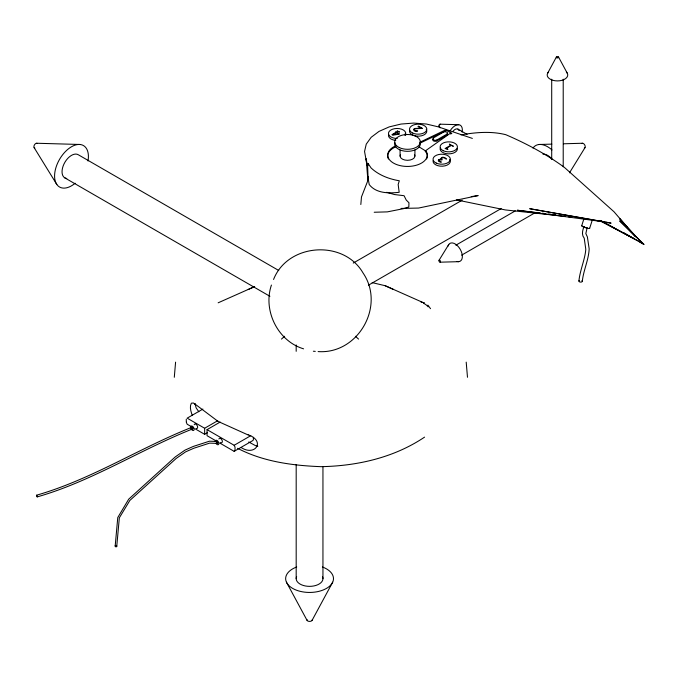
<?xml version="1.0" encoding="UTF-8"?>
<svg xmlns="http://www.w3.org/2000/svg" width="678" height="678" viewBox="0 0 678 678"><rect width="100%" height="100%" fill="white"/><g stroke="black" fill="none" stroke-linecap="round" stroke-linejoin="round"><path stroke-width="1.02" d="M241.3 447.616C255.123 456.599 265.818 441.081 248.241 434.793M578.927 280.997C579.885 270.48 585.216 258.835 585.784 249.224L584.216 238.181C581.326 234.935 582.546 230.122 584.038 226.554M582.317 281.319C583.402 270.369 588.665 260.013 589.174 248.877L587.385 236.936L585.843 233.571L586.987 228.469M248.233 435.013L218.146 421.462L195.052 404.088M174.297 377.282L175.585 362.137M360.823 204.519L361.476 196.942L367.586 181.289M367.883 180.458L368.273 176.661M115.192 545.968L117.769 517.534L128.718 499.152L175.263 456.913L184.916 450.167L193.366 446.404L209.46 441.192L216.587 441.471M116.752 546.324L119.336 517.806L129.871 500.415L176.187 458.447L185.586 451.87L193.789 448.251L209.612 443.124L216.824 443.404L216.96 441.556M271.429 285.057C262.725 310.414 277.743 341.093 303.583 348.839M581.707 225.757L583.86 218.969M589.631 228.384L592.411 219.672M273.556 279.472C287.752 243.173 343.627 239.3 363.01 272.92C385.697 305.99 358.026 354.45 318.118 351.585M192.56 428.945L191.823 427.284C139.354 448.099 91.259 479.532 36.646 495.177L37.188 496.898C91.877 481.261 140.032 449.785 192.56 428.945L192.382 428.869M547.527 73.444L556.367 57.062M312.109 620.294L332.678 582.207M439.03 260.301L448.794 244.453M569.486 172.831L584.987 147.66M281.472 339.093L284.616 336.271M219.689 442.997L234.147 451.345L235.02 450.573L235.02 447.065L234.147 445.285L207.044 429.64L207.044 435.691L216.079 440.912M587.292 227.588L586.029 227.469M425.623 151.694L425.623 150.686L450.624 133.041L451.726 133.413L450.624 134.049L450.624 133.041M424.555 437.132C394.079 457.633 357.255 466.015 320.889 466.667C292.345 465.566 263.2 461.684 237.571 448.294M446.844 134.202L437.013 139.88A2.475 1.424 0 0 1 433.522 139.88A2.475 1.424 0 0 1 433.522 137.863L443.344 132.185A2.475 1.424 0 0 1 446.844 132.185A2.475 1.424 0 0 1 446.844 134.202L446.844 135.21L437.013 140.888A2.475 1.424 0 0 1 434.03 141.117A2.475 1.424 0 0 1 432.878 139.507M451.726 133.413L446.497 130.379L419.758 143.295M353.238 263.072L462.201 200.163M368.451 285.192L501.22 208.536M455.87 245.19L515.28 210.892M461.625 255.157L535.662 212.417M202.9 409.071L187.162 418.156L204.646 428.25L217.765 420.682M207.044 429.64L220.164 422.063M195.035 428.759L204.646 434.31L207.273 432.793M234.147 445.285L250.758 435.691M234.147 451.345L252.513 440.742L253.386 439.971L253.386 437.335M638.032 241.021L643.642 244.216L631.371 237.105M419.758 142.287L445.378 130.015L446.497 130.379M248.241 289.481L253.809 286.98M218.146 302.812L254.691 286.574M471.21 196.62L478.16 195.569L418.572 208.061L401.037 208.434M460.938 134.88C475.753 132.337 491.025 130.981 505.771 134.685C526.238 143.456 546.375 154.22 564.342 167.347L613.988 211.748L635.456 236.63M539.18 144.482L551.841 144.126M563.452 143.795L582.444 143.253M374.205 212.248L387.333 211.875L403.647 208.638L408.817 206.985L408.961 202.747L406.224 200.035L404.063 195.705L394.503 194.544L386.731 192.306M440.124 262.191A1.136 0.653 60 0 0 440.124 260.589A1.136 0.653 60 0 0 438.929 260.699A1.136 0.653 60 0 0 440.124 262.191L458.735 261.666M421.08 302.168L424.428 302.744M440.124 124.176L458.735 124.71A10.289 5.941 -60 0 1 462.125 132.202M36.688 143.253L79.953 144.482M313.363 351.229L315.27 351.374M565.028 216.333L505.288 209.926L456.464 199.9M568.172 216.672L570.266 216.901M535.052 212.35L517.348 210.239L604.666 221.909M537.137 212.595L540.256 212.968M542.341 213.223L545.468 213.595M548.587 213.968L550.672 214.214M553.799 214.587L555.875 214.833M604.666 221.867L529.696 208.697L611.09 223.172L605.708 222.045M257.81 446.226L255.631 445.717L248.733 441.98M372.18 282.616L385.189 285.726L423.64 302.812M472.371 138.414L438.208 126.837L426.394 124.032L413.707 123.082L401.003 124.057L389.172 126.905L378.994 131.413L371.18 137.295L366.256 144.126L364.552 151.457L367.095 165.635M192.281 428.827L192.45 428.894A0.915 0.525 60 0 0 192.891 428.174A0.915 0.525 60 0 0 192.01 427.242L191.933 427.259A0.915 0.525 60 0 0 191.721 428.132M419.038 146.863L424.64 150.321L426.615 153.075A19.781 11.424 0 0 1 426.615 158.991M385.189 285.726L393.545 289.481M584.8 227.045L584.224 226.757M599.699 220.714L633.964 238.673L600.538 220.553L637.252 240.571M457.972 129.1L467.108 134.38M630.489 236.597L623.667 232.664M278.717 270.471L78.19 154.694A13.382 7.729 -60 0 0 63.995 163.966A13.382 7.729 -60 0 0 66.766 178.483M64.808 177.873L269.912 296.294M191.535 426.742L187.162 424.216L186.289 422.199M355.425 336.271L358.56 339.093M644.1 244.487L619.692 220.867L635.727 236.876M639.371 240.512L642.286 243.427L619.387 218.375L626.997 227.105M216.629 443.014L216.816 443.2A1.076 0.619 60 0 0 217.706 443.132A1.076 0.619 60 0 0 217.291 441.81A1.076 0.619 60 0 0 216.316 441.641M427.886 305.125L430.53 308.676M629.76 230.274L631.142 231.859M195.035 404.3L193.476 403.02L191.366 403.164C189.247 406.995 191.035 411.699 192.298 415.555M198.84 411.775L196.154 407.885L194.95 403.444M425.623 150.686L426.615 152.067A19.781 11.424 0 0 1 414.911 165.61A19.781 11.424 0 0 1 390.197 160.559A19.781 11.424 0 0 1 395.876 145.778M439.03 126.074L440.115 127.837M34.146 147.66L56.85 184.518M558.553 57.062L567.401 73.444M286.455 582.207L307.024 620.294M36.663 495.186L37.197 496.906M367.179 164.788L366.196 158.779L367.883 180.475M368.315 165.39L368.027 163.398L371.112 167.991C378.849 175.212 389.011 179.017 399.3 180.772L398.164 184.509L399.181 192.298C388.884 193.467 376.129 193.518 369.213 184.535L368.069 177.983L367.62 166.127M466.201 362.137L467.489 377.282M563.215 79.199L563.215 166.796M551.706 79.199L551.706 159.415M437.013 139.88L437.013 140.888M433.522 137.863L433.522 138.871M414.919 149.974L414.919 156.033M400.088 149.974L400.088 156.033M322.948 466.557L322.948 578.631M296.184 344.966L296.184 351.314M296.184 464.447L296.184 578.631M204.646 428.25L204.646 434.31M186.289 419.165L186.289 421.724M75.165 183.238A23.925 13.814 -60 0 1 54.621 177.45A23.925 13.814 -60 0 1 72.732 146.092A23.925 13.814 -60 0 1 88.013 160.983M34.832 148.05A2.636 1.517 -60 0 1 34.281 145.202A2.636 1.517 -60 0 1 37.078 143.372M582.055 143.372A2.636 1.517 60 0 1 584.851 145.202A2.636 1.517 60 0 1 584.3 148.05M532.984 148.058A23.925 13.814 60 0 1 552.011 149.948M542.909 154.092A13.382 7.729 60 0 1 551.824 158.906M322.414 566.986A23.925 13.814 0 0 1 327.669 587.665A23.925 13.814 0 0 1 291.464 587.665A23.925 13.814 0 0 1 296.718 566.986M312.202 619.904A2.636 1.517 0 0 1 309.227 621.404A2.636 1.517 0 0 1 307.024 619.506M322.491 576.631A13.382 7.729 0 0 1 309.566 586.36A13.382 7.729 0 0 1 296.642 576.631M423.674 303.38A8.585 5.204 49.8 0 1 428.149 306.854M194.213 424.742A2.475 1.424 60 0 1 197.145 425.53A2.475 1.424 60 0 1 196.357 428.454M190.891 428.394A2.475 1.424 60 0 1 192.255 426.157A2.475 1.424 60 0 1 194.052 429.894A2.475 1.424 60 0 1 191.171 428.971M218.909 438.997A2.475 1.424 60 0 1 220.901 438.683A2.475 1.424 60 0 1 222.342 441.675A2.475 1.424 60 0 1 220.596 442.514M215.35 441.505A2.475 1.424 60 0 1 217.553 440.827A2.475 1.424 60 0 1 218.613 444.395A2.475 1.424 60 0 1 215.867 443.226M449.946 131.108A10.289 5.941 -60 0 1 458.735 124.71M439.725 126.133A1.136 0.653 -60 0 1 439.03 125.15A1.136 0.653 -60 0 1 440.42 124.345M453.057 131.185A5.755 3.322 -60 0 1 459.023 130.6M448.065 246.055A10.289 5.941 60 0 1 460.235 249.318A10.289 5.941 60 0 1 456.98 261.488M566.376 72.012A10.289 5.941 0 0 1 557.46 80.919A10.289 5.941 0 0 1 548.553 72.012M581.961 280.607A1.703 0.949 2.7 0 1 581.8 281.887A1.703 0.949 2.7 0 1 579.495 281.836A1.703 0.949 2.7 0 1 579.258 280.548M589.631 228.198A4.187 0.678 17.7 0 1 585.156 227.622A4.187 0.678 17.7 0 1 581.97 225.655M447.234 133.49A2.475 1.424 0 0 1 446.844 135.21M397.249 138.456A8.653 5 0 0 1 388.528 132.82A8.653 5 0 0 1 399.469 128.651A8.653 5 0 0 1 405.012 135.507M395.749 140.414A8.653 5 0 0 1 388.57 134.693M405.198 133.702A8.653 5 0 0 1 405.724 134.964M388.392 158.991A19.781 11.424 0 0 1 395.876 146.787M414.673 154.923A7.416 4.28 0 0 1 407.503 160.313A7.416 4.28 0 0 1 400.342 154.923M420.275 143.227A12.823 7.407 0 0 1 407.012 151.313A12.823 7.407 0 0 1 394.867 142.668M457.37 148.355A8.653 5 0 0 1 448.522 153.864A8.653 5 0 0 1 440.217 148.075M449.794 159.44A8.653 5 0 0 1 442.598 166.195A8.653 5 0 0 1 433.157 160.432M426.25 129.413A8.653 5 0 0 1 419.055 136.168A8.653 5 0 0 1 409.614 130.405M440.963 158.457L441.132 159.364L439.285 159.406A2.042 1.178 0 0 0 438.352 160.016L438.437 161.059L439.412 161.728A3.178 1.839 0 0 0 441.37 162.093C433.488 158.186 445.149 161.364 441.505 158.881L442.005 157.982L443.48 157.694A2.305 1.331 0 0 1 444.751 157.94C449.514 161.974 442.971 154.355 440.963 158.457M413.995 129.54L415.173 130.837L417.64 130.947L416.673 131.278L414.182 130.837L413.555 129.201L415.495 128.388L421.724 128.43L417.936 126.744L418.58 126.133L422.538 128.422L415.673 128.71L413.995 129.54M399.393 131.973L398.062 131.608L396.757 132.354L399.478 133.922L399.003 134.202L392.791 135.159L391.935 134.659L395.935 132.354L395.52 131.879L396.342 132.117L397.647 131.363L397.232 130.888L399.393 131.973M453.235 146.177L451.268 145.448L446.039 148.465L447.955 149.287L445.065 148.55L450.853 145.211L449.387 144.126L453.235 146.177M115.387 545.595L115.268 545.765A1.415 1.076 7 0 0 115.209 546.392L116.006 546.968L116.684 546.527A1.415 1.076 7 0 0 116.735 545.9L115.387 545.595M396.35 132.591L392.765 134.659L398.639 133.913L396.35 132.591M556.901 57.8A1.136 0.653 0 0 0 558.596 57.232A1.136 0.653 0 0 0 556.901 56.664A1.136 0.653 0 0 0 556.901 57.8M399.317 147.592A12.823 7.407 0 0 0 420.148 143.143A12.823 7.407 0 0 0 403.054 134.956A12.823 7.407 0 0 0 399.317 147.592M443.31 150.728A8.653 5 0 0 0 457.311 147.635A8.653 5 0 0 0 445.675 142.177A8.653 5 0 0 0 443.31 150.728M436.242 163.084A8.653 5 0 0 0 450.251 160A8.653 5 0 0 0 438.615 154.542A8.653 5 0 0 0 436.242 163.084M412.707 133.058A8.653 5 0 0 0 426.708 129.973A8.653 5 0 0 0 415.072 124.515A8.653 5 0 0 0 412.707 133.058"/></g></svg>
